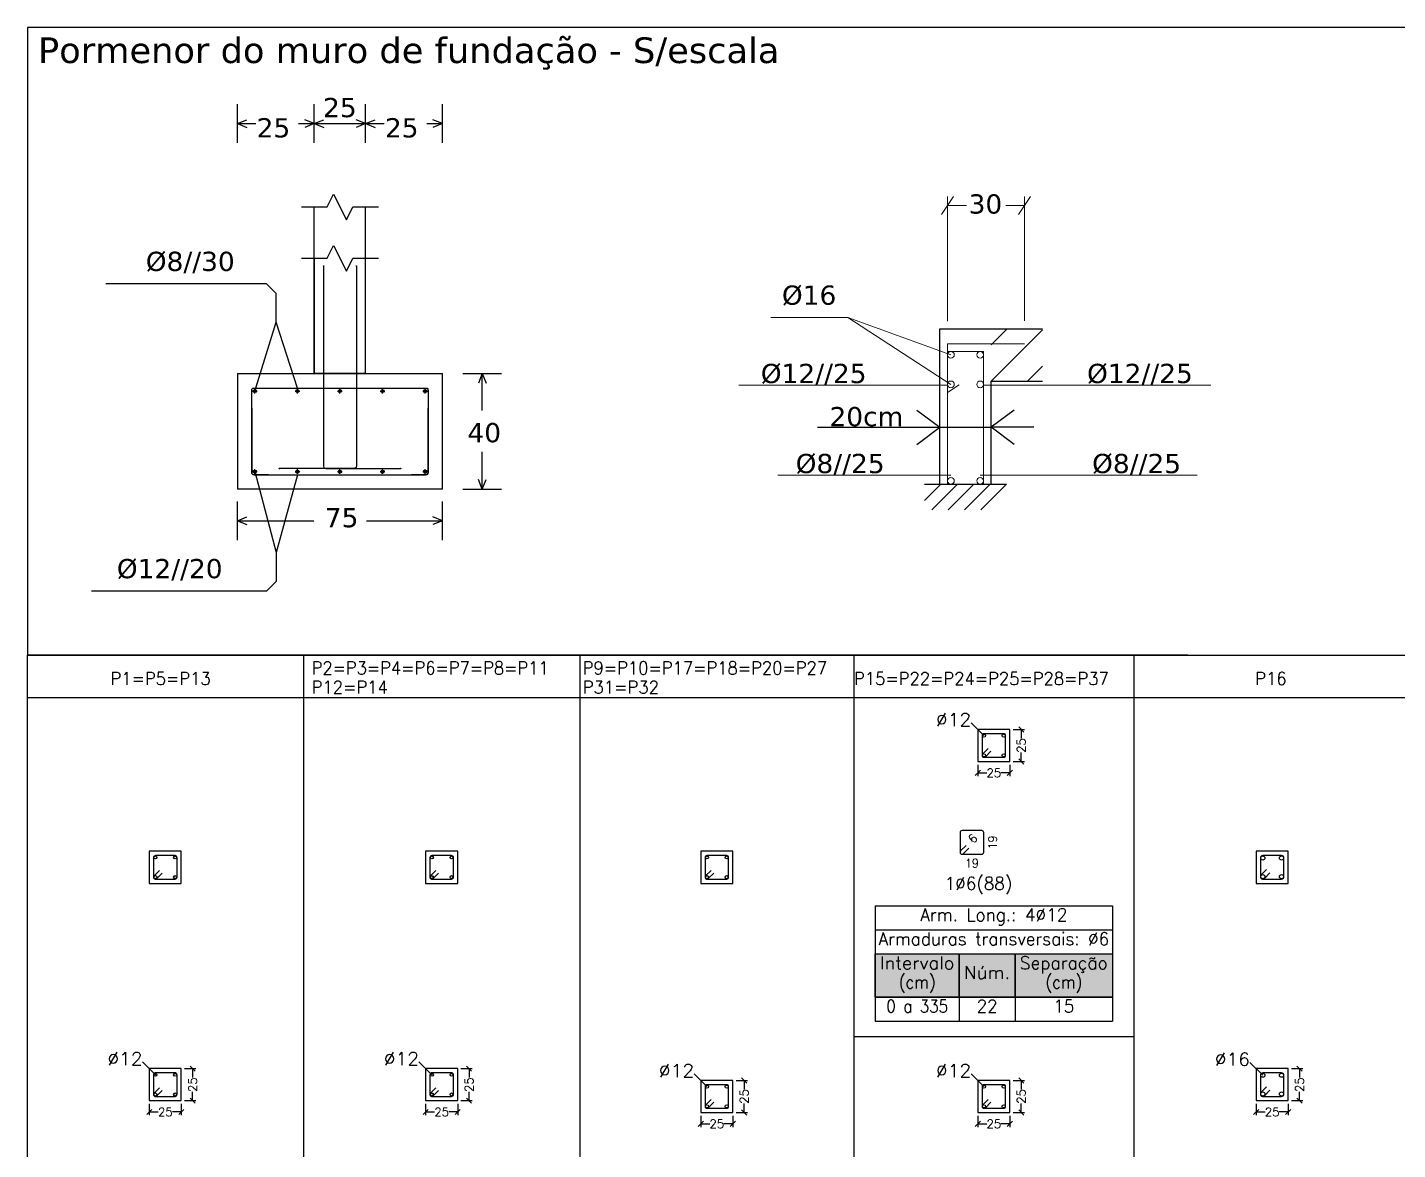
# Model space of a CAD drawing. Header units: millimetres. Extents: x 2071 to 2712, y 1262 to 1380.
# Drawn here: x 2299.65 to 2321.01, y 1358.09 to 1375.59 of the extents above; entities that cross this region are included whole.
import ezdxf
from ezdxf.enums import TextEntityAlignment as Align

# ---------------------------------------------------------------- set-up
doc = ezdxf.new("R2010")
doc.units = ezdxf.units.MM
doc.layers.add('.pormenores', color=8, linetype='Continuous')
doc.layers.add('SECC_COTAS', color=122, linetype='Continuous', lineweight=9)
doc.styles.add('CYPETXT_0.2_romans', font='ROMANS__.TTF', dxfattribs={"height": 0.133333})
doc.styles.add('CYPETXT_romans', font='ROMANS__.TTF', dxfattribs={"height": 0.2})
doc.styles.get("Standard").update_dxf_attribs({"font": 'Arial.ttf'})
doc.styles.add('VERDANA', font='Verdana.ttf')
doc.dimstyles.new('cype_oblique', dxfattribs={"dimtxt": 0.18, "dimasz": 0.18, "dimexe": 0.05, "dimexo": 0.05, "dimgap": 0, "dimtad": 0, "dimdec": 4, "dimzin": 0, "dimdsep": 46, "dimtxsty": 'CYPETXT_0.2_romans', "dimblk": 'OBLIQUE', "dimtsz": 0.04, "dimcen": 0.09, "dimadec": 0, "dimazin": 0, "dimtfac": 1, "dimtdec": 4, "dimtofl": 0, "dimtmove": 2, "dimatfit": 3, "dimfxl": 1, "dimtolj": 1, "dimtzin": 0, "dimarcsym": 0})

# ---------------------------------------------------------------- blocks, each defined once
blk = doc.blocks.new('*D47')
at = {"layer": 'Defpoints', "color": 0, "transparency": 16777216}
for p in [(2306.36, 1332.11), (2306.86, 1332.11), (2306.86, 1331.933)]:
    blk.add_point(p, dxfattribs=at)
at = {"layer": 'SECC_COTAS', "color": 0, "lineweight": -2, "transparency": 16777216}
for p, q in [((2306.4, 1331.973), (2306.32, 1331.893)), ((2306.36, 1332.06), (2306.36, 1331.883)), ((2306.36, 1331.933), (2306.5, 1331.933)), ((2306.86, 1331.933), (2306.721, 1331.933)), ((2306.82, 1331.893), (2306.9, 1331.973)), ((2306.86, 1332.06), (2306.86, 1331.883))]:
    blk.add_line(p, q, dxfattribs=at)
at = {"layer": 'SECC_COTAS', "color": 0, "transparency": 16777216, "insert": (2306.61, 1331.933), "char_height": 0.1333, "attachment_point": 5, "style": 'CYPETXT_0.2_romans'}
blk.add_mtext('\\A1;25', dxfattribs=at)
blk = doc.blocks.new('_OBLIQUE')
at = {"color": 0, "linetype": 'ByBlock'}
blk.add_line((-0.5, -0.5), (0.5, 0.5), dxfattribs=at)
blk = doc.blocks.new('*D48')
at = {"layer": 'Defpoints', "color": 0, "transparency": 16777216}
for p in [(2306.86, 1332.61), (2307.037, 1332.61), (2306.86, 1332.11)]:
    blk.add_point(p, dxfattribs=at)
at = {"layer": 'SECC_COTAS', "color": 0, "lineweight": -2, "transparency": 16777216}
for p, q in [((2306.91, 1332.61), (2307.087, 1332.61)), ((2307.077, 1332.57), (2306.997, 1332.65)), ((2307.037, 1332.61), (2307.037, 1332.47)), ((2306.997, 1332.15), (2307.077, 1332.07)), ((2307.037, 1332.11), (2307.037, 1332.249)), ((2306.91, 1332.11), (2307.087, 1332.11))]:
    blk.add_line(p, q, dxfattribs=at)
at = {"layer": 'SECC_COTAS', "color": 0, "transparency": 16777216, "insert": (2307.037, 1332.36), "char_height": 0.1333, "attachment_point": 5, "rotation": 90, "style": 'CYPETXT_0.2_romans'}
blk.add_mtext('\\A1;25', dxfattribs=at)
blk = doc.blocks.new('*D49')
at = {"layer": 'Defpoints', "color": 0, "transparency": 16777216}
for p in [(2293.44, 1326.82), (2293.94, 1326.82), (2293.94, 1326.643)]:
    blk.add_point(p, dxfattribs=at)
at = {"layer": 'SECC_COTAS', "color": 0, "lineweight": -2, "transparency": 16777216}
for p, q in [((2293.48, 1326.683), (2293.4, 1326.603)), ((2293.44, 1326.77), (2293.44, 1326.593)), ((2293.44, 1326.643), (2293.58, 1326.643)), ((2293.94, 1326.643), (2293.801, 1326.643)), ((2293.9, 1326.603), (2293.98, 1326.683)), ((2293.94, 1326.77), (2293.94, 1326.593))]:
    blk.add_line(p, q, dxfattribs=at)
at = {"layer": 'SECC_COTAS', "color": 0, "transparency": 16777216, "insert": (2293.69, 1326.643), "char_height": 0.1333, "attachment_point": 5, "style": 'CYPETXT_0.2_romans'}
blk.add_mtext('\\A1;25', dxfattribs=at)
blk = doc.blocks.new('*D50')
at = {"layer": 'Defpoints', "color": 0, "transparency": 16777216}
for p in [(2293.94, 1327.32), (2294.117, 1327.32), (2293.94, 1326.82)]:
    blk.add_point(p, dxfattribs=at)
at = {"layer": 'SECC_COTAS', "color": 0, "lineweight": -2, "transparency": 16777216}
for p, q in [((2293.99, 1327.32), (2294.167, 1327.32)), ((2294.157, 1327.28), (2294.077, 1327.36)), ((2294.117, 1327.32), (2294.117, 1327.18)), ((2293.99, 1326.82), (2294.167, 1326.82)), ((2294.077, 1326.86), (2294.157, 1326.78)), ((2294.117, 1326.82), (2294.117, 1326.959))]:
    blk.add_line(p, q, dxfattribs=at)
at = {"layer": 'SECC_COTAS', "color": 0, "transparency": 16777216, "insert": (2294.117, 1327.07), "char_height": 0.1333, "attachment_point": 5, "rotation": 90, "style": 'CYPETXT_0.2_romans'}
blk.add_mtext('\\A1;25', dxfattribs=at)
blk = doc.blocks.new('*D51')
at = {"layer": 'Defpoints', "color": 0, "transparency": 16777216}
for p in [(2297.75, 1326.82), (2298.25, 1326.82), (2298.25, 1326.643)]:
    blk.add_point(p, dxfattribs=at)
at = {"layer": 'SECC_COTAS', "color": 0, "lineweight": -2, "transparency": 16777216}
for p, q in [((2297.79, 1326.683), (2297.71, 1326.603)), ((2297.75, 1326.77), (2297.75, 1326.593)), ((2297.75, 1326.643), (2297.89, 1326.643)), ((2298.25, 1326.643), (2298.111, 1326.643)), ((2298.21, 1326.603), (2298.29, 1326.683)), ((2298.25, 1326.77), (2298.25, 1326.593))]:
    blk.add_line(p, q, dxfattribs=at)
at = {"layer": 'SECC_COTAS', "color": 0, "transparency": 16777216, "insert": (2298, 1326.643), "char_height": 0.1333, "attachment_point": 5, "style": 'CYPETXT_0.2_romans'}
blk.add_mtext('\\A1;25', dxfattribs=at)
blk = doc.blocks.new('*D52')
at = {"layer": 'Defpoints', "color": 0, "transparency": 16777216}
for p in [(2298.25, 1327.32), (2298.427, 1327.32), (2298.25, 1326.82)]:
    blk.add_point(p, dxfattribs=at)
at = {"layer": 'SECC_COTAS', "color": 0, "lineweight": -2, "transparency": 16777216}
for p, q in [((2298.3, 1327.32), (2298.477, 1327.32)), ((2298.467, 1327.28), (2298.387, 1327.36)), ((2298.427, 1327.32), (2298.427, 1327.18)), ((2298.3, 1326.82), (2298.477, 1326.82)), ((2298.387, 1326.86), (2298.467, 1326.78)), ((2298.427, 1326.82), (2298.427, 1326.959))]:
    blk.add_line(p, q, dxfattribs=at)
at = {"layer": 'SECC_COTAS', "color": 0, "transparency": 16777216, "insert": (2298.427, 1327.07), "char_height": 0.1333, "attachment_point": 5, "rotation": 90, "style": 'CYPETXT_0.2_romans'}
blk.add_mtext('\\A1;25', dxfattribs=at)
blk = doc.blocks.new('*D53')
at = {"layer": 'Defpoints', "color": 0, "transparency": 16777216}
for p in [(2302.04, 1326.635), (2302.54, 1326.635), (2302.54, 1326.458)]:
    blk.add_point(p, dxfattribs=at)
at = {"layer": 'SECC_COTAS', "color": 0, "lineweight": -2, "transparency": 16777216}
for p, q in [((2302.08, 1326.498), (2302, 1326.418)), ((2302.04, 1326.585), (2302.04, 1326.408)), ((2302.04, 1326.458), (2302.18, 1326.458)), ((2302.54, 1326.458), (2302.401, 1326.458)), ((2302.5, 1326.418), (2302.58, 1326.498)), ((2302.54, 1326.585), (2302.54, 1326.408))]:
    blk.add_line(p, q, dxfattribs=at)
at = {"layer": 'SECC_COTAS', "color": 0, "transparency": 16777216, "insert": (2302.29, 1326.458), "char_height": 0.1333, "attachment_point": 5, "style": 'CYPETXT_0.2_romans'}
blk.add_mtext('\\A1;25', dxfattribs=at)
blk = doc.blocks.new('*D54')
at = {"layer": 'Defpoints', "color": 0, "transparency": 16777216}
for p in [(2302.54, 1327.135), (2302.717, 1327.135), (2302.54, 1326.635)]:
    blk.add_point(p, dxfattribs=at)
at = {"layer": 'SECC_COTAS', "color": 0, "lineweight": -2, "transparency": 16777216}
for p, q in [((2302.59, 1327.135), (2302.767, 1327.135)), ((2302.757, 1327.095), (2302.677, 1327.175)), ((2302.717, 1327.135), (2302.717, 1326.995)), ((2302.59, 1326.635), (2302.767, 1326.635)), ((2302.677, 1326.675), (2302.757, 1326.595)), ((2302.717, 1326.635), (2302.717, 1326.774))]:
    blk.add_line(p, q, dxfattribs=at)
at = {"layer": 'SECC_COTAS', "color": 0, "transparency": 16777216, "insert": (2302.717, 1326.885), "char_height": 0.1333, "attachment_point": 5, "rotation": 90, "style": 'CYPETXT_0.2_romans'}
blk.add_mtext('\\A1;25', dxfattribs=at)
blk = doc.blocks.new('*D55')
at = {"layer": 'Defpoints', "color": 0, "transparency": 16777216}
for p in [(2306.36, 1326.635), (2306.86, 1326.635), (2306.86, 1326.458)]:
    blk.add_point(p, dxfattribs=at)
at = {"layer": 'SECC_COTAS', "color": 0, "lineweight": -2, "transparency": 16777216}
for p, q in [((2306.4, 1326.498), (2306.32, 1326.418)), ((2306.36, 1326.585), (2306.36, 1326.408)), ((2306.36, 1326.458), (2306.5, 1326.458)), ((2306.86, 1326.458), (2306.721, 1326.458)), ((2306.82, 1326.418), (2306.9, 1326.498)), ((2306.86, 1326.585), (2306.86, 1326.408))]:
    blk.add_line(p, q, dxfattribs=at)
at = {"layer": 'SECC_COTAS', "color": 0, "transparency": 16777216, "insert": (2306.61, 1326.458), "char_height": 0.1333, "attachment_point": 5, "style": 'CYPETXT_0.2_romans'}
blk.add_mtext('\\A1;25', dxfattribs=at)
blk = doc.blocks.new('*D56')
at = {"layer": 'Defpoints', "color": 0, "transparency": 16777216}
for p in [(2306.86, 1327.135), (2307.037, 1327.135), (2306.86, 1326.635)]:
    blk.add_point(p, dxfattribs=at)
at = {"layer": 'SECC_COTAS', "color": 0, "lineweight": -2, "transparency": 16777216}
for p, q in [((2306.91, 1327.135), (2307.087, 1327.135)), ((2307.077, 1327.095), (2306.997, 1327.175)), ((2307.037, 1327.135), (2307.037, 1326.995)), ((2306.91, 1326.635), (2307.087, 1326.635)), ((2306.997, 1326.675), (2307.077, 1326.595)), ((2307.037, 1326.635), (2307.037, 1326.774))]:
    blk.add_line(p, q, dxfattribs=at)
at = {"layer": 'SECC_COTAS', "color": 0, "transparency": 16777216, "insert": (2307.037, 1326.885), "char_height": 0.1333, "attachment_point": 5, "rotation": 90, "style": 'CYPETXT_0.2_romans'}
blk.add_mtext('\\A1;25', dxfattribs=at)
blk = doc.blocks.new('*D57')
at = {"layer": 'Defpoints', "color": 0, "transparency": 16777216}
for p in [(2310.7, 1326.82), (2311.2, 1326.82), (2311.2, 1326.643)]:
    blk.add_point(p, dxfattribs=at)
at = {"layer": 'SECC_COTAS', "color": 0, "lineweight": -2, "transparency": 16777216}
for p, q in [((2310.74, 1326.683), (2310.66, 1326.603)), ((2310.7, 1326.77), (2310.7, 1326.593)), ((2310.7, 1326.643), (2310.84, 1326.643)), ((2311.2, 1326.643), (2311.061, 1326.643)), ((2311.16, 1326.603), (2311.24, 1326.683)), ((2311.2, 1326.77), (2311.2, 1326.593))]:
    blk.add_line(p, q, dxfattribs=at)
at = {"layer": 'SECC_COTAS', "color": 0, "transparency": 16777216, "insert": (2310.95, 1326.643), "char_height": 0.1333, "attachment_point": 5, "style": 'CYPETXT_0.2_romans'}
blk.add_mtext('\\A1;25', dxfattribs=at)
blk = doc.blocks.new('*D58')
at = {"layer": 'Defpoints', "color": 0, "transparency": 16777216}
for p in [(2311.2, 1327.32), (2311.377, 1327.32), (2311.2, 1326.82)]:
    blk.add_point(p, dxfattribs=at)
at = {"layer": 'SECC_COTAS', "color": 0, "lineweight": -2, "transparency": 16777216}
for p, q in [((2311.25, 1327.32), (2311.427, 1327.32)), ((2311.417, 1327.28), (2311.337, 1327.36)), ((2311.377, 1327.32), (2311.377, 1327.18)), ((2311.25, 1326.82), (2311.427, 1326.82)), ((2311.337, 1326.86), (2311.417, 1326.78)), ((2311.377, 1326.82), (2311.377, 1326.959))]:
    blk.add_line(p, q, dxfattribs=at)
at = {"layer": 'SECC_COTAS', "color": 0, "transparency": 16777216, "insert": (2311.377, 1327.07), "char_height": 0.1333, "attachment_point": 5, "rotation": 90, "style": 'CYPETXT_0.2_romans'}
blk.add_mtext('\\A1;25', dxfattribs=at)

msp = doc.modelspace()

# ---------------------------------------------------------------- hatches: boundary and pattern name
at = {"layer": '.pormenores'}
h = msp.add_hatch(color=256, dxfattribs=at)
edge = h.paths.add_edge_path()
edge.add_arc((2304.26511, 1371.87239), 0.004, 0, 360)
h = msp.add_hatch(color=256, dxfattribs=at)
edge = h.paths.add_edge_path()
edge.add_arc((2304.77711, 1371.87239), 0.004, 0, 360)
h = msp.add_hatch(color=256, dxfattribs=at)
edge = h.paths.add_edge_path()
edge.add_arc((2303.57711, 1368.71239), 0.004, 0, 360)
h = msp.add_hatch(color=256, dxfattribs=at)
edge = h.paths.add_edge_path()
edge.add_arc((2305.46511, 1368.71239), 0.004, 0, 360)
h = msp.add_hatch(color=256, dxfattribs=at)
edge = h.paths.add_edge_path()
edge.add_arc((2303.40111, 1368.61639), 0.004, 0, 360)
h = msp.add_hatch(color=256, dxfattribs=at)
edge = h.paths.add_edge_path()
edge.add_arc((2305.64111, 1368.61639), 0.004, 0, 360)
at = {"layer": '.pormenores', "true_color": 0xf2f1f0}
for points in [[(2312.86631, 1361.13953), (2314.17721, 1361.13953), (2314.17721, 1360.46449), (2312.86631, 1360.46449)], [(2314.17721, 1361.13953), (2315.04724, 1361.13953), (2315.04724, 1360.46449), (2314.17721, 1360.46449)], [(2315.04724, 1361.13953), (2316.56802, 1361.13953), (2316.56802, 1360.46449), (2315.04724, 1360.46449)]]:
    msp.add_hatch(color=7, dxfattribs=at).paths.add_polyline_path(points, flags=0)

# ---------------------------------------------------------------- linework, layer by layer
at = {"layer": '.pormenores'}
for p, q in [((2302.92111, 1373.79439), (2302.92111, 1374.39439)), ((2304.12111, 1373.79439), (2304.12111, 1374.39439)), ((2304.12111, 1373.79439), (2304.12111, 1374.39439)), ((2304.92111, 1373.79439), (2304.92111, 1374.39439)), ((2304.92111, 1373.79439), (2304.92111, 1374.39439)), ((2306.12111, 1373.79439), (2306.12111, 1374.39439)), ((2302.92111, 1374.09439), (2303.07111, 1374.15439)), ((2302.92111, 1374.09439), (2303.07111, 1374.03439)), ((2302.92111, 1374.09439), (2303.21111, 1374.09439)), ((2303.87311, 1374.09439), (2304.12111, 1374.09439)), ((2304.12111, 1374.09439), (2303.97111, 1374.15439)), ((2304.12111, 1374.09439), (2303.97111, 1374.03439)), ((2304.12111, 1374.09439), (2304.27111, 1374.15439)), ((2304.12111, 1374.09439), (2304.27111, 1374.03439)), ((2304.12111, 1374.09439), (2304.52111, 1374.09439)), ((2304.52111, 1374.09439), (2304.92111, 1374.09439)), ((2304.92111, 1374.09439), (2304.77111, 1374.15439)), ((2304.92111, 1374.09439), (2304.77111, 1374.03439)), ((2304.92111, 1374.09439), (2305.07111, 1374.15439)), ((2304.92111, 1374.09439), (2305.07111, 1374.03439)), ((2304.92111, 1374.09439), (2305.21111, 1374.09439)), ((2305.87311, 1374.09439), (2306.12111, 1374.09439)), ((2306.12111, 1374.09439), (2305.97111, 1374.15439)), ((2306.12111, 1374.09439), (2305.97111, 1374.03439)), ((2304.12111, 1370.19239), (2304.12111, 1372.79239)), ((2304.92111, 1370.19239), (2304.92111, 1372.79239)), ((2304.12111, 1371.99239), (2304.12111, 1370.19239)), ((2304.92111, 1370.19239), (2304.92111, 1371.99239)), ((2303.19311, 1369.92039), (2303.52511, 1370.99439)), ((2314.67634, 1370.64362), (2314.92522, 1370.8925)), ((2314.67634, 1370.8925), (2315.47634, 1370.8925)), ((2314.67634, 1370.8925), (2314.67634, 1370.8925)), ((2314.67634, 1370.07762), (2315.47634, 1370.87762)), ((2302.92111, 1370.19239), (2306.12111, 1370.19239)), ((2302.92111, 1370.19239), (2302.92111, 1368.39239)), ((2304.92111, 1370.19239), (2304.12111, 1370.19239)), ((2306.12111, 1368.39239), (2306.12111, 1370.19239)), ((2306.43882, 1370.19239), (2307.03882, 1370.19239)), ((2306.73882, 1370.19239), (2306.67882, 1370.04239)), ((2306.73882, 1370.19239), (2306.79882, 1370.04239)), ((2306.73882, 1369.61639), (2306.73882, 1370.19239)), ((2315.24234, 1370.07762), (2315.47634, 1370.31162)), ((2313.87634, 1368.46858), (2313.87634, 1370.07762)), ((2314.67634, 1368.46858), (2314.67634, 1370.07762)), ((2314.67634, 1370.07762), (2315.47634, 1370.07762)), ((2314.67634, 1370.07762), (2314.67634, 1370.07762)), ((2303.15711, 1369.92039), (2303.22911, 1369.92039)), ((2303.19311, 1369.88439), (2303.19311, 1369.95639)), ((2303.82111, 1369.92039), (2303.89311, 1369.92039)), ((2303.85711, 1369.88439), (2303.85711, 1369.95639)), ((2304.48511, 1369.92039), (2304.55711, 1369.92039)), ((2304.52111, 1369.88439), (2304.52111, 1369.95639)), ((2305.14911, 1369.92039), (2305.22111, 1369.92039)), ((2305.18511, 1369.88439), (2305.18511, 1369.95639)), ((2305.81311, 1369.92039), (2305.88511, 1369.92039)), ((2305.84911, 1369.88439), (2305.84911, 1369.95639)), ((2313.51634, 1369.62532), (2313.87634, 1369.35532)), ((2315.03634, 1369.62532), (2314.67634, 1369.35532)), ((2311.96875, 1369.35532), (2313.87634, 1369.35532)), ((2313.51634, 1369.08532), (2313.87634, 1369.35532)), ((2313.87634, 1369.35532), (2314.67634, 1369.35532)), ((2315.03634, 1369.08532), (2314.67634, 1369.35532)), ((2315.34256, 1369.35532), (2314.67634, 1369.35532)), ((2306.73882, 1368.39239), (2306.73882, 1368.97239)), ((2303.19311, 1368.62839), (2303.19311, 1368.70039)), ((2303.85711, 1368.62839), (2303.85711, 1368.70039)), ((2304.52111, 1368.62839), (2304.52111, 1368.70039)), ((2305.18511, 1368.62839), (2305.18511, 1368.70039)), ((2305.84911, 1368.62839), (2305.84911, 1368.70039)), ((2303.15711, 1368.66439), (2303.22911, 1368.66439)), ((2303.19311, 1368.66439), (2303.52511, 1367.40127)), ((2303.82111, 1368.66439), (2303.89311, 1368.66439)), ((2304.48511, 1368.66439), (2304.55711, 1368.66439)), ((2305.14911, 1368.66439), (2305.22111, 1368.66439)), ((2305.81311, 1368.66439), (2305.88511, 1368.66439)), ((2306.73882, 1368.39239), (2306.67882, 1368.54239)), ((2306.73882, 1368.39239), (2306.79882, 1368.54239)), ((2313.63634, 1368.46858), (2314.91634, 1368.46858)), ((2313.89234, 1368.46858), (2313.63634, 1368.21258)), ((2313.63634, 1368.46858), (2314.91634, 1368.46858)), ((2314.14834, 1368.46858), (2313.74834, 1368.06858)), ((2314.40434, 1368.46858), (2314.00434, 1368.06858)), ((2314.66034, 1368.46858), (2314.26034, 1368.06858)), ((2314.91634, 1368.46858), (2314.51634, 1368.06858)), ((2314.91634, 1368.46858), (2314.51634, 1368.06858)), ((2306.12111, 1368.39239), (2302.92111, 1368.39239)), ((2306.43882, 1368.39239), (2307.03882, 1368.39239)), ((2302.92111, 1367.59681), (2302.92111, 1368.19681)), ((2306.12111, 1367.59681), (2306.12111, 1368.19681)), ((2302.92111, 1367.89681), (2303.07111, 1367.95681)), ((2302.92111, 1367.89681), (2303.07111, 1367.83681)), ((2302.92111, 1367.89681), (2304.11111, 1367.89681)), ((2304.93311, 1367.89681), (2306.12111, 1367.89681)), ((2306.12111, 1367.89681), (2305.97111, 1367.95681)), ((2306.12111, 1367.89681), (2305.97111, 1367.83681)), ((2317.7437, 1365.80127), (2299.64717, 1365.80127)), ((2303.95717, 1365.14127), (2303.95717, 1365.80127)), ((2303.95717, 1365.80127), (2308.26717, 1365.80127)), ((2308.26717, 1365.14127), (2308.26717, 1365.80127)), ((2308.26717, 1365.80127), (2312.53717, 1365.80127)), ((2312.53717, 1365.14127), (2312.53717, 1365.80127)), ((2312.53717, 1365.80127), (2316.90637, 1365.80127)), ((2316.90637, 1365.14127), (2316.90637, 1365.80127)), ((2316.90717, 1365.80127), (2321.21717, 1365.80127)), ((2299.64717, 1365.14127), (2303.95717, 1365.14127)), ((2303.95717, 1365.14127), (2308.26717, 1365.14127)), ((2308.26717, 1365.14127), (2312.53717, 1365.14127)), ((2312.53717, 1365.14127), (2316.90637, 1365.14127)), ((2312.53717, 1359.85127), (2312.53717, 1365.14127)), ((2312.53717, 1365.14127), (2316.90717, 1365.14127)), ((2316.90717, 1365.14127), (2321.21717, 1365.14127)), ((2312.86623, 1361.88994), (2316.56811, 1361.88994)), ((2312.86623, 1361.88994), (2312.86623, 1360.08924)), ((2316.56811, 1361.88994), (2316.56811, 1360.08924)), ((2312.86623, 1361.51478), (2316.56811, 1361.51478)), ((2312.86623, 1361.13962), (2316.56811, 1361.13962)), ((2312.86631, 1361.13953), (2316.56802, 1361.13953)), ((2312.86631, 1361.13953), (2312.86631, 1360.08933)), ((2314.17721, 1361.13953), (2314.17721, 1360.08933)), ((2315.04724, 1361.13953), (2315.04724, 1360.08933)), ((2316.56802, 1361.13953), (2316.56802, 1360.08933)), ((2312.86631, 1360.46449), (2316.56802, 1360.46449)), ((2312.86623, 1360.08924), (2316.56811, 1360.08924)), ((2312.86631, 1360.08933), (2316.56802, 1360.08933)), ((2299.64717, 1353.51127), (2299.64717, 1359.85127)), ((2303.95717, 1353.51127), (2303.95717, 1359.85127)), ((2308.26717, 1353.51127), (2308.26717, 1359.85127)), ((2312.53717, 1353.51127), (2312.53717, 1359.85127)), ((2312.53717, 1359.85127), (2316.90717, 1359.85127)), ((2316.90717, 1353.51127), (2316.90717, 1359.85127))]:
    msp.add_line(p, q, dxfattribs=at)
at = {"layer": '.pormenores', "lineweight": 0}
for p, q in [((2313.90234, 1372.67762), (2314.09034, 1372.95762)), ((2313.99634, 1371.01762), (2313.99634, 1372.95762)), ((2315.29034, 1372.95762), (2315.10234, 1372.67762)), ((2315.19634, 1371.01762), (2315.19634, 1372.95762)), ((2313.99634, 1372.81762), (2314.29034, 1372.81762)), ((2314.90234, 1372.81762), (2315.19634, 1372.81762)), ((2313.99634, 1371.0125), (2313.99634, 1371.93762)), ((2311.24136, 1371.06762), (2312.44117, 1371.06762)), ((2312.44117, 1371.06762), (2314.04834, 1370.48562)), ((2312.44117, 1371.06762), (2314.04834, 1370.02562)), ((2310.74024, 1370.01544), (2313.99634, 1370.01544)), ((2318.10249, 1370.01544), (2314.55634, 1370.01544)), ((2311.34834, 1368.61056), (2314.04834, 1368.61056)), ((2317.88529, 1368.61056), (2314.50434, 1368.61056))]:
    msp.add_line(p, q, dxfattribs=at)
at = {"layer": '.pormenores', "lineweight": 9}
for p, q in [((2313.99634, 1370.07762), (2313.99634, 1370.65762)), ((2313.99634, 1370.65762), (2315.19634, 1370.65762)), ((2313.99634, 1370.53762), (2314.55634, 1370.53762)), ((2314.55634, 1370.07762), (2314.55634, 1370.53762)), ((2313.99634, 1368.46858), (2313.99634, 1370.07762)), ((2314.55634, 1368.46858), (2314.55634, 1370.07762))]:
    msp.add_line(p, q, dxfattribs=at)
at = {"layer": '.pormenores'}
for points in [[(2330.8929, 1375.59422), (2299.64717, 1375.59422), (2299.64717, 1365.80127), (2330.8929, 1365.80127)], [(2303.92111, 1372.79239), (2304.32111, 1372.79239), (2304.42111, 1372.99239), (2304.62111, 1372.59239), (2304.72111, 1372.79239), (2305.12111, 1372.79239)], [(2303.92111, 1371.99239), (2304.32111, 1371.99239), (2304.42111, 1372.19239), (2304.62111, 1371.79239), (2304.72111, 1371.99239), (2305.12111, 1371.99239)], [(2304.77711, 1371.87239), (2304.77711, 1370.19239), (2304.77711, 1368.74839), (2304.77311, 1368.73039), (2304.75911, 1368.71639), (2304.74111, 1368.71239), (2303.57711, 1368.71239)], [(2304.26511, 1371.87239), (2304.26511, 1370.19239), (2304.26511, 1368.74839), (2304.26911, 1368.73039), (2304.28311, 1368.71639), (2304.30111, 1368.71239), (2305.46511, 1368.71239)], [(2303.85711, 1369.96839), (2303.52511, 1370.99439), (2303.52511, 1371.44439), (2303.37511, 1371.59439), (2300.86754, 1371.59439)], [(2313.87634, 1370.07762), (2313.87634, 1370.8925), (2314.67634, 1370.8925)], [(2303.40111, 1368.61639), (2303.18111, 1368.61639), (2303.16311, 1368.62039), (2303.14911, 1368.63439), (2303.14511, 1368.65239), (2303.14511, 1369.93239), (2303.14911, 1369.95039), (2303.16311, 1369.96439), (2303.18111, 1369.96839), (2305.86111, 1369.96839), (2305.87911, 1369.96439), (2305.89311, 1369.95039), (2305.89711, 1369.93239), (2305.89711, 1368.65239), (2305.89311, 1368.63439), (2305.87911, 1368.62039), (2305.86111, 1368.61639), (2305.64111, 1368.61639)], [(2303.14511, 1369.65639), (2303.14511, 1368.65239), (2303.14911, 1368.63439), (2303.16311, 1368.62039), (2303.18111, 1368.61639), (2305.86111, 1368.61639), (2305.87911, 1368.62039), (2305.89311, 1368.63439), (2305.89711, 1368.65239), (2305.89711, 1369.65639)], [(2303.85711, 1368.61639), (2303.52511, 1367.40127), (2303.52511, 1366.95127), (2303.37511, 1366.80127), (2300.64717, 1366.80127)], [(2299.64717, 1365.14127), (2299.64717, 1365.80127), (2303.95717, 1365.80127)], [(2299.64717, 1359.85127), (2299.64717, 1365.14127), (2303.95717, 1365.14127)], [(2303.95717, 1359.85127), (2303.95717, 1365.14127), (2308.26717, 1365.14127)], [(2308.26717, 1359.85127), (2308.26717, 1365.14127), (2312.53717, 1365.14127)], [(2316.90717, 1359.85127), (2316.90717, 1365.14127), (2321.21717, 1365.14127)], [(2314.56317, 1364.54527), (2314.36317, 1364.74527)], [(2314.62681, 1364.34333), (2314.54195, 1364.25848), (2314.53822, 1364.25394), (2314.53545, 1364.24875), (2314.53374, 1364.24312), (2314.53317, 1364.23727), (2314.53374, 1364.23142), (2314.53545, 1364.22579), (2314.53822, 1364.2206), (2314.54195, 1364.21606), (2314.5465, 1364.21232), (2314.55169, 1364.20955), (2314.55731, 1364.20785), (2314.56317, 1364.20727), (2314.87117, 1364.20727), (2314.88265, 1364.20955), (2314.89238, 1364.21606), (2314.89888, 1364.22579), (2314.90117, 1364.23727), (2314.90117, 1364.54527), (2314.89888, 1364.55675), (2314.89238, 1364.56648), (2314.88265, 1364.57299), (2314.87117, 1364.57527), (2314.56317, 1364.57527), (2314.55169, 1364.57299), (2314.54195, 1364.56648), (2314.53545, 1364.55675), (2314.53317, 1364.54527), (2314.53317, 1364.23727), (2314.53374, 1364.23142), (2314.53545, 1364.22579), (2314.53822, 1364.2206), (2314.54195, 1364.21606), (2314.5465, 1364.21232), (2314.55169, 1364.20955), (2314.55731, 1364.20785), (2314.56317, 1364.20727), (2314.56902, 1364.20785), (2314.57465, 1364.20955), (2314.57983, 1364.21232), (2314.58438, 1364.21606), (2314.66923, 1364.30091)], [(2314.28431, 1362.832), (2314.19945, 1362.74715), (2314.19572, 1362.7426), (2314.19295, 1362.73742), (2314.19124, 1362.73179), (2314.19067, 1362.72594), (2314.19124, 1362.72008), (2314.19295, 1362.71445), (2314.19572, 1362.70927), (2314.19945, 1362.70472), (2314.204, 1362.70099), (2314.20919, 1362.69822), (2314.21481, 1362.69651), (2314.22067, 1362.69594), (2314.52867, 1362.69594), (2314.54015, 1362.69822), (2314.54988, 1362.70472), (2314.55638, 1362.71445), (2314.55867, 1362.72594), (2314.55867, 1363.03394), (2314.55638, 1363.04542), (2314.54988, 1363.05515), (2314.54015, 1363.06165), (2314.52867, 1363.06394), (2314.22067, 1363.06394), (2314.20919, 1363.06165), (2314.19945, 1363.05515), (2314.19295, 1363.04542), (2314.19067, 1363.03394), (2314.19067, 1362.72594), (2314.19124, 1362.72008), (2314.19295, 1362.71445), (2314.19572, 1362.70927), (2314.19945, 1362.70472), (2314.204, 1362.70099), (2314.20919, 1362.69822), (2314.21481, 1362.69651), (2314.22067, 1362.69594), (2314.22652, 1362.69651), (2314.23215, 1362.69822), (2314.23733, 1362.70099), (2314.24188, 1362.70472), (2314.32673, 1362.78957)], [(2301.70681, 1362.44333), (2301.62195, 1362.35848), (2301.61822, 1362.35394), (2301.61545, 1362.34875), (2301.61374, 1362.34312), (2301.61317, 1362.33727), (2301.61374, 1362.33142), (2301.61545, 1362.32579), (2301.61822, 1362.3206), (2301.62195, 1362.31606), (2301.6265, 1362.31232), (2301.63169, 1362.30955), (2301.63731, 1362.30785), (2301.64317, 1362.30727), (2301.95117, 1362.30727), (2301.96265, 1362.30955), (2301.97238, 1362.31606), (2301.97888, 1362.32579), (2301.98117, 1362.33727), (2301.98117, 1362.64527), (2301.97888, 1362.65675), (2301.97238, 1362.66648), (2301.96265, 1362.67299), (2301.95117, 1362.67527), (2301.64317, 1362.67527), (2301.63169, 1362.67299), (2301.62195, 1362.66648), (2301.61545, 1362.65675), (2301.61317, 1362.64527), (2301.61317, 1362.33727), (2301.61374, 1362.33142), (2301.61545, 1362.32579), (2301.61822, 1362.3206), (2301.62195, 1362.31606), (2301.6265, 1362.31232), (2301.63169, 1362.30955), (2301.63731, 1362.30785), (2301.64317, 1362.30727), (2301.64902, 1362.30785), (2301.65465, 1362.30955), (2301.65983, 1362.31232), (2301.66438, 1362.31606), (2301.74923, 1362.40091)], [(2306.01681, 1362.44333), (2305.93195, 1362.35848), (2305.92822, 1362.35394), (2305.92545, 1362.34875), (2305.92374, 1362.34312), (2305.92317, 1362.33727), (2305.92374, 1362.33142), (2305.92545, 1362.32579), (2305.92822, 1362.3206), (2305.93195, 1362.31606), (2305.9365, 1362.31232), (2305.94169, 1362.30955), (2305.94731, 1362.30785), (2305.95317, 1362.30727), (2306.26117, 1362.30727), (2306.27265, 1362.30955), (2306.28238, 1362.31606), (2306.28888, 1362.32579), (2306.29117, 1362.33727), (2306.29117, 1362.64527), (2306.28888, 1362.65675), (2306.28238, 1362.66648), (2306.27265, 1362.67299), (2306.26117, 1362.67527), (2305.95317, 1362.67527), (2305.94169, 1362.67299), (2305.93195, 1362.66648), (2305.92545, 1362.65675), (2305.92317, 1362.64527), (2305.92317, 1362.33727), (2305.92374, 1362.33142), (2305.92545, 1362.32579), (2305.92822, 1362.3206), (2305.93195, 1362.31606), (2305.9365, 1362.31232), (2305.94169, 1362.30955), (2305.94731, 1362.30785), (2305.95317, 1362.30727), (2305.95902, 1362.30785), (2305.96465, 1362.30955), (2305.96983, 1362.31232), (2305.97438, 1362.31606), (2306.05923, 1362.40091)], [(2310.30681, 1362.44333), (2310.22195, 1362.35848), (2310.21822, 1362.35394), (2310.21545, 1362.34875), (2310.21374, 1362.34312), (2310.21317, 1362.33727), (2310.21374, 1362.33142), (2310.21545, 1362.32579), (2310.21822, 1362.3206), (2310.22195, 1362.31606), (2310.2265, 1362.31232), (2310.23169, 1362.30955), (2310.23731, 1362.30785), (2310.24317, 1362.30727), (2310.55117, 1362.30727), (2310.56265, 1362.30955), (2310.57238, 1362.31606), (2310.57888, 1362.32579), (2310.58117, 1362.33727), (2310.58117, 1362.64527), (2310.57888, 1362.65675), (2310.57238, 1362.66648), (2310.56265, 1362.67299), (2310.55117, 1362.67527), (2310.24317, 1362.67527), (2310.23169, 1362.67299), (2310.22195, 1362.66648), (2310.21545, 1362.65675), (2310.21317, 1362.64527), (2310.21317, 1362.33727), (2310.21374, 1362.33142), (2310.21545, 1362.32579), (2310.21822, 1362.3206), (2310.22195, 1362.31606), (2310.2265, 1362.31232), (2310.23169, 1362.30955), (2310.23731, 1362.30785), (2310.24317, 1362.30727), (2310.24902, 1362.30785), (2310.25465, 1362.30955), (2310.25983, 1362.31232), (2310.26438, 1362.31606), (2310.34923, 1362.40091)], [(2318.96915, 1362.45699), (2318.8843, 1362.37214), (2318.88042, 1362.3676), (2318.87731, 1362.36252), (2318.87503, 1362.35701), (2318.87364, 1362.35121), (2318.87317, 1362.34527), (2318.8739, 1362.33786), (2318.87606, 1362.33073), (2318.87957, 1362.32416), (2318.8843, 1362.3184), (2318.89006, 1362.31367), (2318.89663, 1362.31016), (2318.90375, 1362.308), (2318.91117, 1362.30727), (2319.20317, 1362.30727), (2319.21771, 1362.31016), (2319.23004, 1362.3184), (2319.23827, 1362.33073), (2319.24117, 1362.34527), (2319.24117, 1362.63727), (2319.23827, 1362.65181), (2319.23004, 1362.66414), (2319.21771, 1362.67238), (2319.20317, 1362.67527), (2318.91117, 1362.67527), (2318.89663, 1362.67238), (2318.8843, 1362.66414), (2318.87606, 1362.65181), (2318.87317, 1362.63727), (2318.87317, 1362.34527), (2318.8739, 1362.33786), (2318.87606, 1362.33073), (2318.87957, 1362.32416), (2318.8843, 1362.3184), (2318.89006, 1362.31367), (2318.89663, 1362.31016), (2318.90375, 1362.308), (2318.91117, 1362.30727), (2318.91858, 1362.308), (2318.92571, 1362.31016), (2318.93228, 1362.31367), (2318.93804, 1362.3184), (2319.02289, 1362.40325)], [(2301.64317, 1359.25527), (2301.44317, 1359.45527)], [(2301.70681, 1359.05333), (2301.62195, 1358.96848), (2301.61822, 1358.96394), (2301.61545, 1358.95875), (2301.61374, 1358.95312), (2301.61317, 1358.94727), (2301.61374, 1358.94142), (2301.61545, 1358.93579), (2301.61822, 1358.9306), (2301.62195, 1358.92606), (2301.6265, 1358.92232), (2301.63169, 1358.91955), (2301.63731, 1358.91785), (2301.64317, 1358.91727), (2301.95117, 1358.91727), (2301.96265, 1358.91955), (2301.97238, 1358.92606), (2301.97888, 1358.93579), (2301.98117, 1358.94727), (2301.98117, 1359.25527), (2301.97888, 1359.26675), (2301.97238, 1359.27648), (2301.96265, 1359.28299), (2301.95117, 1359.28527), (2301.64317, 1359.28527), (2301.63169, 1359.28299), (2301.62195, 1359.27648), (2301.61545, 1359.26675), (2301.61317, 1359.25527), (2301.61317, 1358.94727), (2301.61374, 1358.94142), (2301.61545, 1358.93579), (2301.61822, 1358.9306), (2301.62195, 1358.92606), (2301.6265, 1358.92232), (2301.63169, 1358.91955), (2301.63731, 1358.91785), (2301.64317, 1358.91727), (2301.64902, 1358.91785), (2301.65465, 1358.91955), (2301.65983, 1358.92232), (2301.66438, 1358.92606), (2301.74923, 1359.01091)], [(2305.95317, 1359.25527), (2305.75317, 1359.45527)], [(2306.01681, 1359.05333), (2305.93195, 1358.96848), (2305.92822, 1358.96394), (2305.92545, 1358.95875), (2305.92374, 1358.95312), (2305.92317, 1358.94727), (2305.92374, 1358.94142), (2305.92545, 1358.93579), (2305.92822, 1358.9306), (2305.93195, 1358.92606), (2305.9365, 1358.92232), (2305.94169, 1358.91955), (2305.94731, 1358.91785), (2305.95317, 1358.91727), (2306.26117, 1358.91727), (2306.27265, 1358.91955), (2306.28238, 1358.92606), (2306.28888, 1358.93579), (2306.29117, 1358.94727), (2306.29117, 1359.25527), (2306.28888, 1359.26675), (2306.28238, 1359.27648), (2306.27265, 1359.28299), (2306.26117, 1359.28527), (2305.95317, 1359.28527), (2305.94169, 1359.28299), (2305.93195, 1359.27648), (2305.92545, 1359.26675), (2305.92317, 1359.25527), (2305.92317, 1358.94727), (2305.92374, 1358.94142), (2305.92545, 1358.93579), (2305.92822, 1358.9306), (2305.93195, 1358.92606), (2305.9365, 1358.92232), (2305.94169, 1358.91955), (2305.94731, 1358.91785), (2305.95317, 1358.91727), (2305.95902, 1358.91785), (2305.96465, 1358.91955), (2305.96983, 1358.92232), (2305.97438, 1358.92606), (2306.05923, 1359.01091)], [(2318.91117, 1359.24727), (2318.71117, 1359.44727)], [(2318.96915, 1359.06699), (2318.8843, 1358.98214), (2318.88042, 1358.9776), (2318.87731, 1358.97252), (2318.87503, 1358.96701), (2318.87364, 1358.96121), (2318.87317, 1358.95527), (2318.8739, 1358.94786), (2318.87606, 1358.94073), (2318.87957, 1358.93416), (2318.8843, 1358.9284), (2318.89006, 1358.92367), (2318.89663, 1358.92016), (2318.90375, 1358.918), (2318.91117, 1358.91727), (2319.20317, 1358.91727), (2319.21771, 1358.92016), (2319.23004, 1358.9284), (2319.23827, 1358.94073), (2319.24117, 1358.95527), (2319.24117, 1359.24727), (2319.23827, 1359.26181), (2319.23004, 1359.27414), (2319.21771, 1359.28238), (2319.20317, 1359.28527), (2318.91117, 1359.28527), (2318.89663, 1359.28238), (2318.8843, 1359.27414), (2318.87606, 1359.26181), (2318.87317, 1359.24727), (2318.87317, 1358.95527), (2318.8739, 1358.94786), (2318.87606, 1358.94073), (2318.87957, 1358.93416), (2318.8843, 1358.9284), (2318.89006, 1358.92367), (2318.89663, 1358.92016), (2318.90375, 1358.918), (2318.91117, 1358.91727), (2318.91858, 1358.918), (2318.92571, 1358.92016), (2318.93228, 1358.92367), (2318.93804, 1358.9284), (2319.02289, 1359.01325)], [(2310.24317, 1359.07027), (2310.04317, 1359.27027)], [(2310.30681, 1358.86833), (2310.22195, 1358.78348), (2310.21822, 1358.77894), (2310.21545, 1358.77375), (2310.21374, 1358.76812), (2310.21317, 1358.76227), (2310.21374, 1358.75642), (2310.21545, 1358.75079), (2310.21822, 1358.7456), (2310.22195, 1358.74106), (2310.2265, 1358.73732), (2310.23169, 1358.73455), (2310.23731, 1358.73285), (2310.24317, 1358.73227), (2310.55117, 1358.73227), (2310.56265, 1358.73455), (2310.57238, 1358.74106), (2310.57888, 1358.75079), (2310.58117, 1358.76227), (2310.58117, 1359.07027), (2310.57888, 1359.08175), (2310.57238, 1359.09148), (2310.56265, 1359.09799), (2310.55117, 1359.10027), (2310.24317, 1359.10027), (2310.23169, 1359.09799), (2310.22195, 1359.09148), (2310.21545, 1359.08175), (2310.21317, 1359.07027), (2310.21317, 1358.76227), (2310.21374, 1358.75642), (2310.21545, 1358.75079), (2310.21822, 1358.7456), (2310.22195, 1358.74106), (2310.2265, 1358.73732), (2310.23169, 1358.73455), (2310.23731, 1358.73285), (2310.24317, 1358.73227), (2310.24902, 1358.73285), (2310.25465, 1358.73455), (2310.25983, 1358.73732), (2310.26438, 1358.74106), (2310.34923, 1358.82591)], [(2314.56317, 1359.07027), (2314.36317, 1359.27027)], [(2314.62681, 1358.86833), (2314.54195, 1358.78348), (2314.53822, 1358.77894), (2314.53545, 1358.77375), (2314.53374, 1358.76812), (2314.53317, 1358.76227), (2314.53374, 1358.75642), (2314.53545, 1358.75079), (2314.53822, 1358.7456), (2314.54195, 1358.74106), (2314.5465, 1358.73732), (2314.55169, 1358.73455), (2314.55731, 1358.73285), (2314.56317, 1358.73227), (2314.87117, 1358.73227), (2314.88265, 1358.73455), (2314.89238, 1358.74106), (2314.89888, 1358.75079), (2314.90117, 1358.76227), (2314.90117, 1359.07027), (2314.89888, 1359.08175), (2314.89238, 1359.09148), (2314.88265, 1359.09799), (2314.87117, 1359.10027), (2314.56317, 1359.10027), (2314.55169, 1359.09799), (2314.54195, 1359.09148), (2314.53545, 1359.08175), (2314.53317, 1359.07027), (2314.53317, 1358.76227), (2314.53374, 1358.75642), (2314.53545, 1358.75079), (2314.53822, 1358.7456), (2314.54195, 1358.74106), (2314.5465, 1358.73732), (2314.55169, 1358.73455), (2314.55731, 1358.73285), (2314.56317, 1358.73227), (2314.56902, 1358.73285), (2314.57465, 1358.73455), (2314.57983, 1358.73732), (2314.58438, 1358.74106), (2314.66923, 1358.82591)]]:
    msp.add_lwpolyline(points, dxfattribs=at)
at = {"layer": '.pormenores', "lineweight": 9}
msp.add_lwpolyline([(2313.99634, 1370.53762), (2313.99634, 1369.89762), (2314.17634, 1370.01762)], dxfattribs=at)
at = {"layer": '.pormenores'}
for points in [[(2314.46717, 1364.14127), (2314.96717, 1364.14127), (2314.96717, 1364.64127), (2314.46717, 1364.64127), (2314.46717, 1364.14127)], [(2301.54717, 1362.24127), (2302.04717, 1362.24127), (2302.04717, 1362.74127), (2301.54717, 1362.74127), (2301.54717, 1362.24127)], [(2305.85717, 1362.24127), (2306.35717, 1362.24127), (2306.35717, 1362.74127), (2305.85717, 1362.74127), (2305.85717, 1362.24127)], [(2310.14717, 1362.24127), (2310.64717, 1362.24127), (2310.64717, 1362.74127), (2310.14717, 1362.74127), (2310.14717, 1362.24127)], [(2318.80717, 1362.24127), (2319.30717, 1362.24127), (2319.30717, 1362.74127), (2318.80717, 1362.74127), (2318.80717, 1362.24127)], [(2301.54717, 1358.85127), (2302.04717, 1358.85127), (2302.04717, 1359.35127), (2301.54717, 1359.35127), (2301.54717, 1358.85127)], [(2305.85717, 1358.85127), (2306.35717, 1358.85127), (2306.35717, 1359.35127), (2305.85717, 1359.35127), (2305.85717, 1358.85127)], [(2318.80717, 1358.85127), (2319.30717, 1358.85127), (2319.30717, 1359.35127), (2318.80717, 1359.35127), (2318.80717, 1358.85127)], [(2310.14717, 1358.66627), (2310.64717, 1358.66627), (2310.64717, 1359.16627), (2310.14717, 1359.16627), (2310.14717, 1358.66627)], [(2314.46717, 1358.66627), (2314.96717, 1358.66627), (2314.96717, 1359.16627), (2314.46717, 1359.16627), (2314.46717, 1358.66627)]]:
    msp.add_lwpolyline(points, close=True, dxfattribs=at)
at = {"layer": '.pormenores', "color": 7, "true_color": 0xf2f1f0}
for points in [[(2312.86631, 1361.13953), (2314.17721, 1361.13953), (2314.17721, 1360.46449), (2312.86631, 1360.46449)], [(2314.17721, 1361.13953), (2315.04724, 1361.13953), (2315.04724, 1360.46449), (2314.17721, 1360.46449)], [(2315.04724, 1361.13953), (2316.56802, 1361.13953), (2316.56802, 1360.46449), (2315.04724, 1360.46449)]]:
    msp.add_lwpolyline(points, close=True, dxfattribs=at)
at = {"layer": '.pormenores'}
for centre, radius in [((2304.26511, 1371.87239), 0.004), ((2304.77711, 1371.87239), 0.004), ((2303.19311, 1369.92039), 0.024), ((2303.85711, 1369.92039), 0.024), ((2304.52111, 1369.92039), 0.024), ((2305.18511, 1369.92039), 0.024), ((2305.84911, 1369.92039), 0.024), ((2303.19311, 1368.66439), 0.024), ((2303.57711, 1368.71239), 0.004), ((2303.85711, 1368.66439), 0.024), ((2304.52111, 1368.66439), 0.024), ((2305.18511, 1368.66439), 0.024), ((2305.46511, 1368.71239), 0.004), ((2305.84911, 1368.66439), 0.024), ((2303.40111, 1368.61639), 0.004), ((2305.64111, 1368.61639), 0.004), ((2314.56317, 1364.54527), 0.024), ((2314.87117, 1364.54527), 0.024), ((2314.56317, 1364.23727), 0.024), ((2314.87117, 1364.23727), 0.024), ((2301.64317, 1362.64527), 0.024), ((2301.95117, 1362.64527), 0.024), ((2305.95317, 1362.64527), 0.024), ((2306.26117, 1362.64527), 0.024), ((2310.24317, 1362.64527), 0.024), ((2310.55117, 1362.64527), 0.024), ((2318.91117, 1362.63727), 0.032), ((2319.20317, 1362.63727), 0.032), ((2301.64317, 1362.33727), 0.024), ((2301.95117, 1362.33727), 0.024), ((2305.95317, 1362.33727), 0.024), ((2306.26117, 1362.33727), 0.024), ((2310.24317, 1362.33727), 0.024), ((2310.55117, 1362.33727), 0.024), ((2318.91117, 1362.34527), 0.032), ((2319.20317, 1362.34527), 0.032), ((2301.64317, 1359.25527), 0.024), ((2301.95117, 1359.25527), 0.024), ((2305.95317, 1359.25527), 0.024), ((2306.26117, 1359.25527), 0.024), ((2318.91117, 1359.24727), 0.032), ((2319.20317, 1359.24727), 0.032), ((2310.24317, 1359.07027), 0.024), ((2310.55117, 1359.07027), 0.024), ((2314.56317, 1359.07027), 0.024), ((2314.87117, 1359.07027), 0.024), ((2301.64317, 1358.94727), 0.024), ((2301.95117, 1358.94727), 0.024), ((2305.95317, 1358.94727), 0.024), ((2306.26117, 1358.94727), 0.024), ((2318.91117, 1358.95527), 0.032), ((2319.20317, 1358.95527), 0.032), ((2310.24317, 1358.76227), 0.024), ((2310.55117, 1358.76227), 0.024), ((2314.56317, 1358.76227), 0.024), ((2314.87117, 1358.76227), 0.024)]:
    msp.add_circle(centre, radius, dxfattribs=at)
at = {"layer": '.pormenores', "lineweight": 9}
for centre in [(2314.04834, 1370.48562), (2314.50434, 1370.48562), (2314.04834, 1370.02562), (2314.50434, 1370.02562), (2314.04834, 1368.52058), (2314.50434, 1368.52058)]:
    msp.add_circle(centre, 0.052, dxfattribs=at)

# ---------------------------------------------------------------- texts
at = {"layer": '.pormenores', "style": 'VERDANA'}
for s, p in [('25', (2304.51916, 1374.19369)), ('25', (2303.48384, 1373.87809)), ('25', (2305.48384, 1373.87809)), ('%%C8//30 ', (2302.25207, 1371.79439)), ('20cm', (2312.73021, 1369.37227)), ('40', (2306.77104, 1369.12248)), ('75', (2304.54683, 1367.79681)), ('%%C12//20  ', (2301.99702, 1367.00127))]:
    msp.add_text(s, height=0.3, dxfattribs=at).set_placement(p, align=Align.CENTER)
at = {"layer": '.pormenores', "lineweight": 0, "style": 'VERDANA'}
for s, p in [('30', (2314.58549, 1372.68957)), ('%%C16 ', (2311.90173, 1371.26762)), ('%%C12//25 ', (2311.97307, 1370.04585)), ('%%C12//25 ', (2317.06037, 1370.04606)), ('%%C8//25 ', (2312.38571, 1368.64098)), ('%%C8//25 ', (2317.00837, 1368.64119))]:
    msp.add_text(s, height=0.3, dxfattribs=at).set_placement(p, align=Align.CENTER)
at = {"layer": '.pormenores', "style": 'CYPETXT_romans'}
for s, height, width, p, p2 in [('P2=P3=P4=P6=P7=P8=P11', 0.2, 0.830427, (2304.07937, 1365.50127), (2307.77537, 1365.50127)), ('P9=P10=P17=P18=P20=P27', 0.2, 0.832351, (2308.30667, 1365.50127), (2312.11667, 1365.50127)), ('P1=P5=P13', 0.2, 0.831927, (2300.94417, 1365.33627), (2302.50417, 1365.33627)), ('P15=P22=P24=P25=P28=P37', 0.2, 0.832698, (2312.53717, 1365.33627), (2316.50917, 1365.33627)), ('P16', 0.2, 0.837611, (2318.79157, 1365.33627), (2319.28357, 1365.33627)), ('P12=P14', 0.2, 0.834319, (2304.07937, 1365.20127), (2305.26737, 1365.20127)), ('P31=P32', 0.2, 0.834319, (2308.30667, 1365.20127), (2309.49467, 1365.20127)), ('%%c12', 0.2, 0.981878, (2313.81417, 1364.69527), (2314.36317, 1364.69527)), ('19', 0.133333, 0.840941, (2314.26667, 1362.48994), (2314.48267, 1362.48994)), ('1%%c6(88)', 0.2, 0.865464, (2313.95117, 1362.13994), (2315.00417, 1362.13994)), ('Arm. Long.: 4%%c12', 0.2, 0.836015, (2313.57015, 1361.65076), (2315.8643, 1361.65076)), ('Armaduras transversais: %%c6', 0.2, 0.835463, (2312.91931, 1361.2756), (2316.51499, 1361.2756)), ('Intervalo', 0.2, 0.905098, (2312.9415, 1360.90036), (2314.10207, 1360.90036)), ('Separação', 0.2, 0.865372, (2315.12242, 1360.90036), (2316.49292, 1360.90036)), ('(cm)', 0.2, 0.78554, (2313.23385, 1360.60047), (2313.80964, 1360.60047)), ('Núm.', 0.2, 0.922395, (2314.25239, 1360.75042), (2314.97212, 1360.75042)), ('(cm)', 0.2, 0.78554, (2315.51977, 1360.60047), (2316.09555, 1360.60047)), ('0 a 335', 0.2, 0.708827, (2313.04047, 1360.22531), (2314.00312, 1360.22531)), ('22', 0.2, 0.840631, (2314.45034, 1360.22531), (2314.77422, 1360.22531)), ('15', 0.2, 0.840631, (2315.64575, 1360.22531), (2315.96963, 1360.22531)), ('%%c12', 0.2, 0.981878, (2300.89417, 1359.40527), (2301.44317, 1359.40527)), ('%%c12', 0.2, 0.981878, (2305.20417, 1359.40527), (2305.75317, 1359.40527)), ('%%c16', 0.2, 0.981878, (2318.16217, 1359.39727), (2318.71117, 1359.39727)), ('%%c12', 0.2, 0.981878, (2309.49417, 1359.22027), (2310.04317, 1359.22027)), ('%%c12', 0.2, 0.981878, (2313.81417, 1359.22027), (2314.36317, 1359.22027))]:
    msp.add_text(s, height=height, dxfattribs=dict(at, width=width)).set_placement(p, p2, align=Align.FIT)
at = {"layer": '.pormenores', "style": 'CYPETXT_romans', "width": 0.840941}
for s, height, rotation, p, p2 in [('6', 0.13333, 45, (2314.39697, 1362.8551), (2314.47334, 1362.93147)), ('19', 0.133333, 90, (2314.76467, 1362.77194), (2314.76467, 1362.98794))]:
    msp.add_text(s, height=height, rotation=rotation, dxfattribs=at).set_placement(p, p2, align=Align.FIT)
at = {"layer": '.pormenores', "insert": (2299.81211, 1375.43822), "char_height": 0.4, "width": 12.7859855, "attachment_point": 1}
msp.add_mtext('{\\fVerdana|b0|i0|c0|p34;Pormenor do muro de fundação - S/escala}', dxfattribs=at)

# ---------------------------------------------------------------- dimensions: what is measured, and where the dimension line sits
at = {"layer": '.pormenores'}
for p1, p2, picture, middle in [((2314.96717, 1364.14127), (2314.96717, 1364.64127), '*D48', (2315.1445, 1364.39127)), ((2314.46717, 1364.14127), (2314.96717, 1364.14127), '*D47', (2314.71717, 1363.96394)), ((2302.04717, 1358.85127), (2302.04717, 1359.35127), '*D50', (2302.2245, 1359.10127)), ((2306.35717, 1358.85127), (2306.35717, 1359.35127), '*D52', (2306.5345, 1359.10127)), ((2319.30717, 1358.85127), (2319.30717, 1359.35127), '*D58', (2319.4845, 1359.10127)), ((2310.64717, 1358.66627), (2310.64717, 1359.16627), '*D54', (2310.8245, 1358.91627)), ((2314.96717, 1358.66627), (2314.96717, 1359.16627), '*D56', (2315.1445, 1358.91627)), ((2301.54717, 1358.85127), (2302.04717, 1358.85127), '*D49', (2301.79717, 1358.67394)), ((2305.85717, 1358.85127), (2306.35717, 1358.85127), '*D51', (2306.10717, 1358.67394)), ((2318.80717, 1358.85127), (2319.30717, 1358.85127), '*D57', (2319.05717, 1358.67394)), ((2310.14717, 1358.66627), (2310.64717, 1358.66627), '*D53', (2310.39717, 1358.48894)), ((2314.46717, 1358.66627), (2314.96717, 1358.66627), '*D55', (2314.71717, 1358.48894))]:
    dim = msp.add_aligned_dim(p1=p1, p2=p2, distance=-0.17733, text='25', dimstyle='cype_oblique', dxfattribs=at)
    dim.commit()
    dim.dimension.update_dxf_attribs({"geometry": picture, "text_midpoint": middle, "insert": (8.1071, 32.03141)})

doc.saveas('drawing.dxf')
